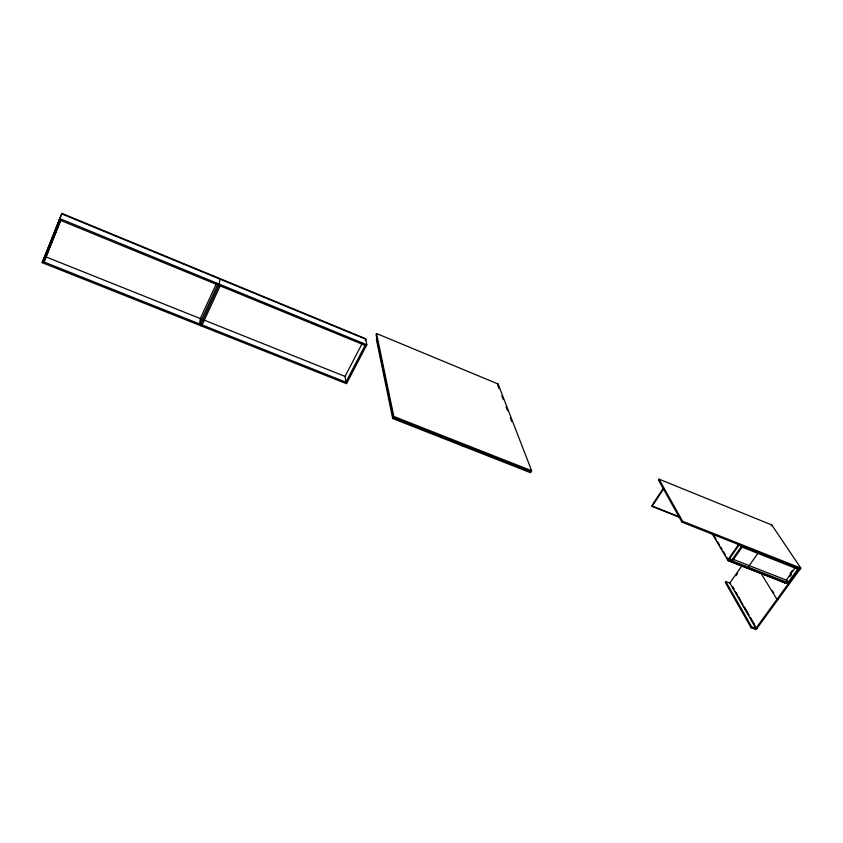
<?xml version="1.0" encoding="UTF-8"?>
<svg xmlns="http://www.w3.org/2000/svg" width="843" height="843" viewBox="0 0 843 843"><rect width="100%" height="100%" fill="white"/><g stroke="black" fill="none" stroke-linecap="round" stroke-linejoin="round"><path stroke-width="1.26" d="M220.012 278.601L219.054 285.44M220.371 285.45L202.352 324.471L199.812 323.459L200.307 318.58L216.525 283.322M42.15 262.658L59.705 218.569L366.81 344.766L346.494 383.713L42.15 262.658L44.774 256.43M44.268 257.695L61.939 213.395L365.714 338.696L366.81 344.766M60.612 220.381L44.015 261.994L60.664 220.571M61.939 213.395L59.21 219.812L366.241 345.862M199.812 323.459L217.81 284.397L219.085 284.923L201.087 323.965M200.508 325.64L201.034 324.513M362.258 343.322L345.05 376.431L345.872 382.174L365.051 345.377M365.219 340.382L365.778 339.297M376.821 338.254L376.336 339.181L392.701 418.528L530.458 472.681L531.638 470.731L498.097 383.997L376.515 333.512L376.031 334.45L393.27 417.496L531.048 471.711M392.701 418.528L393.829 416.453L376.515 333.512M498.097 383.997L497.591 384.882L499.003 388.549M462.944 446.137L463.524 445.136M730.67 583.303L725.844 581.575L725.275 582.387L751.124 627.75L756.108 629.605L800.85 568.119L771.809 524.989L659.026 479.13L658.446 480.025L681.934 522.133L800.207 568.993M663.156 488.455L651.755 505.811L652.071 506.411L679.964 517.497M652.071 506.411L663.483 489.045M681.934 522.133L682.567 521.206L659.026 479.13M739.132 543.714L727.709 560.089L733.716 562.429M775.086 578.561L785.297 583.04L728.089 560.743L739.617 544.23M788.216 583.893L730.839 561.512L741.808 545.853M732.409 560.985L742.114 547.128M741.935 565.79L729.817 582.977L755.886 628.341L756.782 628.678M735.971 575.79L737.488 573.64M771.208 525.832L771.809 524.989M748.784 566.222L758.131 553.029M790.112 573.556L792.42 570.374M751.124 627.75L751.735 626.918L725.844 581.575M795.307 567.645L786.277 580.089L787.942 582.671L797.763 569.151L796.624 567.455M789.912 576.686L791.451 574.568M755.886 628.341L799.301 568.635M751.735 626.918L756.719 628.762M777.941 599.605L776.972 599.352L760.555 572.671M788.848 583.019L731.471 560.627L729.954 558.066M736.129 563.366L772.641 577.613M732.388 559.025L787.183 580.448M393.829 416.453L531.638 470.731M798.669 569.51L741.176 546.759L740.133 545.073M42.635 261.446L347.053 382.648M652.967 506.295L679.637 516.896M682.567 521.206L800.85 568.119M45.996 256.915L201.561 319.086M203.995 320.055L344.998 376.41M61.708 213.911L365.809 339.234M772.367 590.838L773.748 593.05M746.951 567.592L747.351 568.256M729.332 558.962L730.839 561.512M712.788 533.577L716.097 539.172M717.414 541.417L719.395 544.768M720.712 547.012L722.029 549.246M723.357 551.491L725.338 554.852M726.655 557.086L727.973 559.33M711.882 533.219L728.089 560.743M732.63 586.707L733.937 588.972M735.886 592.376L737.193 594.652M738.5 596.918L739.806 599.183M744.38 607.129L748.953 615.063M750.259 617.329L754.169 624.136M732.567 586.802L733.874 589.067M735.17 591.333L737.13 594.736M738.436 597.002L743.01 604.947M744.316 607.213L748.879 615.158M750.186 617.424L756.066 627.635M501.827 395.883L503.25 399.55M506.074 406.895L507.486 410.562M510.31 417.896L511.733 421.563"/></g></svg>
